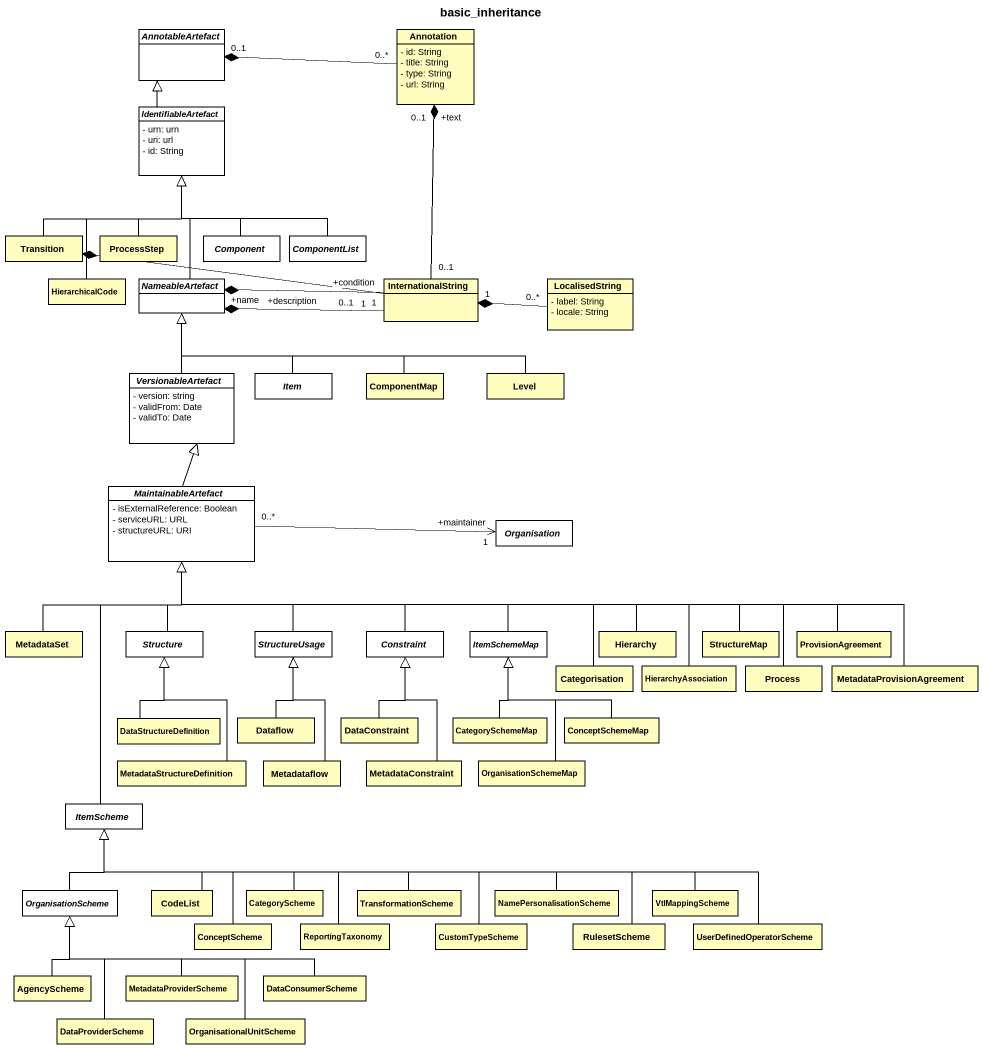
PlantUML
@startuml
title basic_inheritance
hide circle
hide empty members
skinparam classAttributeIconSize 0
abstract class AnnotableArtefact #FFFFFF
class "Annotation" as Annotation_ #FFFEBF {
  - id: String
  - title: String
  - type: String
  - url: String
}
abstract class IdentifiableArtefact #FFFFFF {
  - urn: urn
  - uri: url
  - id: String
}
class Transition #FFFEBF
class ProcessStep #FFFEBF
abstract class "Component" as Component_ #FFFFFF
abstract class ComponentList #FFFFFF
class HierarchicalCode #FFFEBF
abstract class NameableArtefact #FFFFFF
class InternationalString #FFFEBF
class LocalisedString #FFFEBF {
  - label: String
  - locale: String
}
abstract class VersionableArtefact #FFFFFF {
  - version: string
  - validFrom: Date
  - validTo: Date
}
abstract class Item #FFFFFF
class ComponentMap #FFFEBF
class Level #FFFEBF
abstract class MaintainableArtefact #FFFFFF {
  - isExternalReference: Boolean
  - serviceURL: URL
  - structureURL: URI
}
abstract class Organisation #FFFFFF
class MetadataSet #FFFEBF
abstract class Structure #FFFFFF
abstract class StructureUsage #FFFFFF
abstract class Constraint #FFFFFF
abstract class ItemSchemeMap #FFFFFF
class Hierarchy #FFFEBF
class StructureMap #FFFEBF
class ProvisionAgreement #FFFEBF
class Categorisation #FFFEBF
class HierarchyAssociation #FFFEBF
class "Process" as Process_ #FFFEBF
class MetadataProvisionAgreement #FFFEBF
class DataStructureDefinition #FFFEBF
class Dataflow #FFFEBF
class DataConstraint #FFFEBF
class CategorySchemeMap #FFFEBF
class ConceptSchemeMap #FFFEBF
class MetadataStructureDefinition #FFFEBF
class Metadataflow #FFFEBF
class MetadataConstraint #FFFEBF
class OrganisationSchemeMap #FFFEBF
abstract class ItemScheme #FFFFFF
abstract class OrganisationScheme #FFFFFF
class CodeList #FFFEBF
class CategoryScheme #FFFEBF
class TransformationScheme #FFFEBF
class NamePersonalisationScheme #FFFEBF
class VtlMappingScheme #FFFEBF
class ConceptScheme #FFFEBF
class ReportingTaxonomy #FFFEBF
class CustomTypeScheme #FFFEBF
class RulesetScheme #FFFEBF
class UserDefinedOperatorScheme #FFFEBF
class AgencyScheme #FFFEBF
class MetadataProviderScheme #FFFEBF
class DataConsumerScheme #FFFEBF
class DataProviderScheme #FFFEBF
class OrganisationalUnitScheme #FFFEBF
Annotation_ "0..*" -left-* "0..1" AnnotableArtefact
IdentifiableArtefact -up-|> AnnotableArtefact
Transition -up-|> IdentifiableArtefact
ProcessStep -up-|> IdentifiableArtefact
Component_ -up-|> IdentifiableArtefact
ComponentList -up-|> IdentifiableArtefact
HierarchicalCode -up-|> IdentifiableArtefact
NameableArtefact -up-|> IdentifiableArtefact
InternationalString "0..1" -up-* "+text\n0..1" Annotation_
InternationalString "+condition\n1" -left-* Transition
InternationalString "1" -left-* "+name" NameableArtefact
InternationalString "0..1" -left-* "+description" NameableArtefact
LocalisedString "0..*" -left-* "1" InternationalString
VersionableArtefact -up-|> NameableArtefact
Item -up-|> NameableArtefact
ComponentMap -left-|> NameableArtefact
Level -left-|> NameableArtefact
MaintainableArtefact -up-|> VersionableArtefact
MaintainableArtefact "0..*" -right-> "+maintainer\n1" Organisation
MetadataSet -up-|> MaintainableArtefact
Structure -up-|> MaintainableArtefact
StructureUsage -up-|> MaintainableArtefact
Constraint -left-|> MaintainableArtefact
ItemSchemeMap -left-|> MaintainableArtefact
Hierarchy -left-|> MaintainableArtefact
StructureMap -left-|> MaintainableArtefact
ProvisionAgreement -left-|> MaintainableArtefact
Categorisation -left-|> MaintainableArtefact
HierarchyAssociation -left-|> MaintainableArtefact
Process_ -left-|> MaintainableArtefact
MetadataProvisionAgreement -left-|> MaintainableArtefact
DataStructureDefinition -up-|> Structure
Dataflow -up-|> StructureUsage
DataConstraint -up-|> Constraint
CategorySchemeMap -up-|> ItemSchemeMap
ConceptSchemeMap -up-|> ItemSchemeMap
MetadataStructureDefinition -up-|> Structure
Metadataflow -up-|> StructureUsage
MetadataConstraint -up-|> Constraint
OrganisationSchemeMap -up-|> ItemSchemeMap
ItemScheme -up-|> MaintainableArtefact
OrganisationScheme -up-|> ItemScheme
CodeList -up-|> ItemScheme
CategoryScheme -left-|> ItemScheme
TransformationScheme -left-|> ItemScheme
NamePersonalisationScheme -left-|> ItemScheme
VtlMappingScheme -left-|> ItemScheme
ConceptScheme -up-|> ItemScheme
ReportingTaxonomy -left-|> ItemScheme
CustomTypeScheme -left-|> ItemScheme
RulesetScheme -left-|> ItemScheme
UserDefinedOperatorScheme -left-|> ItemScheme
AgencyScheme -up-|> OrganisationScheme
MetadataProviderScheme -up-|> OrganisationScheme
DataConsumerScheme -left-|> OrganisationScheme
DataProviderScheme -up-|> OrganisationScheme
OrganisationalUnitScheme -up-|> OrganisationScheme
@enduml
